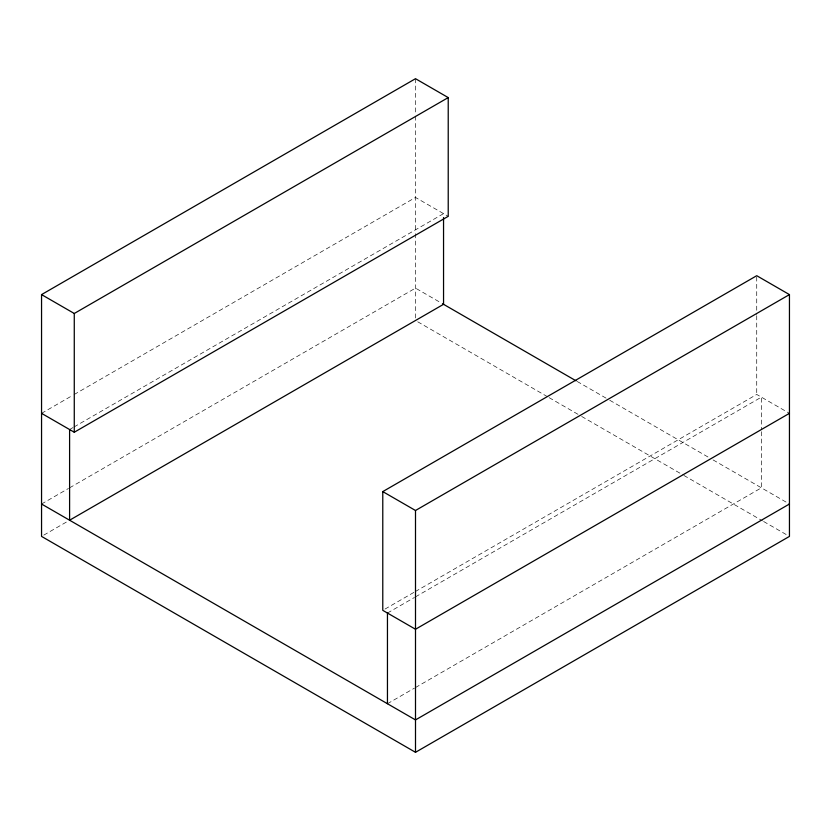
<?xml version="1.0" encoding="UTF-8"?>
<svg xmlns="http://www.w3.org/2000/svg" width="831" height="831" viewBox="0 0 831 831"><rect width="100%" height="100%" fill="white"/><g stroke="black" fill="none" stroke-linecap="round" stroke-linejoin="round"><path stroke-width="0.62" stroke-dasharray="4.16 3.12" d="M41.55 413.339L72.993 395.192M74.115 394.538L415.5 197.446L448.221 216.33M69.596 429.534L72.962 427.591M74.084 426.937L443.546 213.64L443.546 216.226M41.55 504.022L68.506 488.462M69.627 487.807L415.5 288.118L441.323 303.035M43.794 535.112L67.373 521.494M385.023 609.05L414.222 592.191M415.344 591.547L756.729 394.455L789.45 413.339M387.454 613.049L414.409 597.489M415.531 596.835L761.404 397.145L761.404 429.534M387.454 703.722L414.409 688.161M415.531 687.517L761.404 487.828L761.404 430.832M577.213 381.481L608.656 399.638M609.777 400.282L708.594 457.341M713.091 459.927L789.45 504.022M417.744 321.805L548.013 397.01M549.135 397.654L580.578 415.812M581.7 416.466L682.77 474.813M683.892 475.457L762.494 520.84M763.627 521.494L787.206 535.112M756.729 276.993L756.729 314.43M756.729 315.718L756.729 394.455M415.5 78.696L415.5 114.834M415.5 116.132L415.5 232.42M415.5 233.719L415.5 320.506"/><path stroke-width="1.25" d="M789.45 413.339L415.5 629.244L382.779 610.349L382.779 491.599L756.729 275.705L789.45 294.6L789.45 536.4L415.5 752.304L41.55 536.4L41.55 294.6L415.5 78.696L448.221 97.591L448.221 216.33L74.271 432.234L41.55 413.339M41.55 294.6L74.271 313.484L448.221 97.591M382.779 491.599L415.5 510.494L789.45 294.6M789.45 504.022L415.5 719.916L41.55 504.022M442.456 303.679L576.08 380.837M443.546 217.525L443.546 304.312L69.596 520.216L69.596 429.534M415.5 510.494L415.5 752.304M387.454 613.049L387.454 703.722M74.271 313.484L74.271 432.234"/></g></svg>
